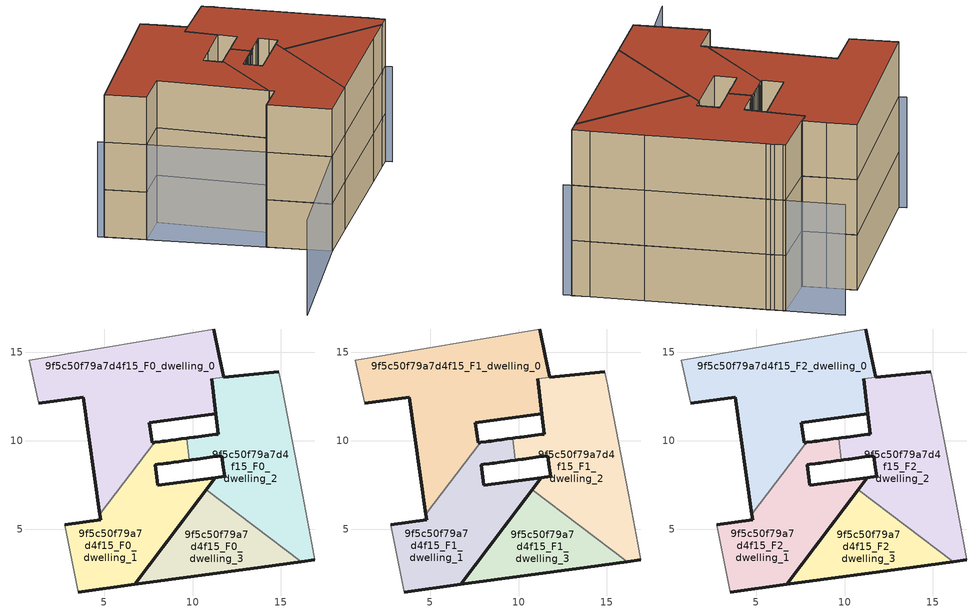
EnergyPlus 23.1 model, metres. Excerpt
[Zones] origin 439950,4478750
9f5c50f79a7d4f15_F0_dwelling_0
 floor ground (EU_floor_Construction): 7.83,9.89 7.72,9.88 7.57,11 8.8,11.17 11.32,11.53 11.09,13.51 11.76,13.58 11.51,14.78 11.2,16.31 0.78,14.55 1.31,12.11 3.82,12.45 4.76,5.83 z0
 wall outside (EU_wall_Construction): 4.76,5.83 3.82,12.45 1.31,12.11 / 11.2,16.31 11.51,14.78 11.76,13.58 / 11.09,13.51 11.32,11.53 8.8,11.17 7.57,11 7.72,9.88 7.83,9.89 z0:3
 wall adiabatic (EU_wall_Construction): 1.31,12.11 0.78,14.55 11.2,16.31 z0:3
 wall to 9f5c50f79a7d4f15_F0_dwelling_2 (EU_wall_Construction): 11.76,13.58 11.09,13.51 z0:3
 wall to 9f5c50f79a7d4f15_F0_dwelling_1 (EU_wall_Construction): 7.83,9.89 4.76,5.83 z0:3
9f5c50f79a7d4f15_F0_dwelling_1
 floor ground (EU_floor_Construction): 6.74,1.88 11.29,7.91 8.04,7.49 7.89,8.63 8.04,8.65 8.34,8.7 8.51,8.72 8.64,8.74 8.93,8.78 9.23,8.82 9.53,8.86 9.83,8.9 9.66,10.13 9.36,10.09 9.07,10.06 8.77,10.02 8.47,9.98 8.28,9.95 8.17,9.94 7.88,9.9 7.83,9.89 4.76,5.83 4.81,5.52 2.77,5.25 3.54,1.44 z0
 wall outside (EU_wall_Construction): 2.77,5.25 4.81,5.52 4.76,5.83 / 7.83,9.89 7.88,9.9 8.17,9.94 8.28,9.95 8.47,9.98 8.77,10.02 9.07,10.06 9.36,10.09 9.66,10.13 / 9.83,8.9 9.53,8.86 9.23,8.82 8.93,8.78 8.64,8.74 8.51,8.72 8.34,8.7 8.04,8.65 7.89,8.63 8.04,7.49 11.29,7.91 6.74,1.88 3.54,1.44 z0:3
 wall adiabatic (EU_wall_Construction): 3.54,1.44 2.77,5.25 z0:3
 wall to 9f5c50f79a7d4f15_F0_dwelling_2 (EU_wall_Construction): 9.66,10.13 9.83,8.9 z0:3
9f5c50f79a7d4f15_F0_dwelling_2
 floor ground (EU_floor_Construction): 16.91,3.26 16.74,4.19 16.22,6.9 15.08,12.93 15.04,13.13 14.99,13.36 14.91,13.76 14.87,13.91 11.76,13.58 11.09,13.51 11.32,11.53 11.32,11.52 11.45,10.37 11.3,10.35 10.12,10.2 10.08,10.19 9.82,10.16 9.66,10.13 9.83,8.9 9.96,8.92 10.2,8.95 10.26,8.96 11.15,9.08 11.45,9.12 11.65,9.15 11.74,8.5 11.81,7.98 11.29,7.91 10.77,7.21 16.15,3.15 z0
 wall outside (EU_wall_Construction): 9.66,10.13 9.82,10.16 10.08,10.19 10.12,10.2 11.3,10.35 11.45,10.37 11.32,11.52 11.32,11.53 11.09,13.51 / 11.76,13.58 14.87,13.91 / 16.91,3.26 16.15,3.15 / 10.77,7.21 11.29,7.91 11.81,7.98 11.74,8.5 11.65,9.15 11.45,9.12 11.15,9.08 10.26,8.96 10.2,8.95 9.96,8.92 9.83,8.9 z0:3
 wall adiabatic (EU_wall_Construction): 14.87,13.91 14.91,13.76 14.99,13.36 15.04,13.13 15.08,12.93 16.22,6.9 16.74,4.19 16.91,3.26 z0:3
 wall to 9f5c50f79a7d4f15_F0_dwelling_3 (EU_wall_Construction): 16.15,3.15 10.76,7.21 z0:3
9f5c50f79a7d4f15_F0_dwelling_3
 floor ground (EU_floor_Construction): 16.15,3.15 10.77,7.21 6.74,1.88 13.88,2.85 z0
 wall outside (EU_wall_Construction): 16.15,3.15 13.88,2.85 6.74,1.88 10.77,7.21 z0:3
9f5c50f79a7d4f15_F1_dwelling_0
 floor to 9f5c50f79a7d4f15_F0_dwelling_0 (EU_floor_Construction): 7.83,9.89 7.72,9.88 7.56,11 8.8,11.17 11.32,11.53 11.09,13.51 11.76,13.58 11.51,14.78 11.2,16.31 0.78,14.55 1.31,12.11 3.82,12.45 4.76,5.83 z3
 wall outside (EU_wall_Construction): 4.76,5.83 3.82,12.45 1.31,12.11 / 11.2,16.31 11.51,14.78 11.76,13.58 / 11.09,13.51 11.32,11.53 8.8,11.17 7.57,11 7.72,9.88 7.83,9.89 z3:6
 wall adiabatic (EU_wall_Construction): 1.31,12.11 0.78,14.55 11.2,16.31 z3:6
 wall to 9f5c50f79a7d4f15_F1_dwelling_2 (EU_wall_Construction): 11.76,13.58 11.09,13.51 z3:6
 wall to 9f5c50f79a7d4f15_F1_dwelling_1 (EU_wall_Construction): 7.83,9.89 4.76,5.83 z3:6
9f5c50f79a7d4f15_F1_dwelling_1
 floor to 9f5c50f79a7d4f15_F0_dwelling_1 (EU_floor_Construction): 6.74,1.88 11.29,7.91 8.04,7.49 7.89,8.63 8.04,8.65 8.34,8.7 8.51,8.72 8.64,8.74 8.93,8.78 9.23,8.82 9.53,8.86 9.83,8.9 9.66,10.13 9.36,10.09 9.07,10.06 8.77,10.02 8.47,9.98 8.28,9.95 8.17,9.94 7.88,9.9 7.83,9.89 4.76,5.83 4.81,5.52 2.77,5.25 3.54,1.44 z3
 wall outside (EU_wall_Construction): 2.77,5.25 4.81,5.52 4.76,5.83 / 7.83,9.89 7.88,9.9 8.17,9.94 8.28,9.95 8.47,9.98 8.77,10.02 9.07,10.06 9.36,10.09 9.66,10.13 / 9.83,8.9 9.53,8.86 9.23,8.82 8.93,8.78 8.64,8.74 8.51,8.72 8.34,8.7 8.04,8.65 7.89,8.63 8.04,7.49 11.29,7.91 6.74,1.88 3.54,1.44 z3:6
 wall adiabatic (EU_wall_Construction): 3.54,1.44 2.77,5.25 z3:6
 wall to 9f5c50f79a7d4f15_F1_dwelling_2 (EU_wall_Construction): 9.66,10.13 9.83,8.9 z3:6
9f5c50f79a7d4f15_F1_dwelling_2
 floor to 9f5c50f79a7d4f15_F0_dwelling_2 (EU_floor_Construction): 16.91,3.26 16.74,4.19 16.22,6.9 15.08,12.93 15.04,13.13 14.99,13.36 14.9,13.76 14.87,13.91 11.76,13.58 11.09,13.51 11.32,11.53 11.32,11.52 11.45,10.37 11.3,10.35 10.12,10.2 10.08,10.19 9.82,10.16 9.66,10.13 9.83,8.9 9.96,8.92 10.2,8.95 10.26,8.96 11.15,9.08 11.45,9.12 11.65,9.15 11.74,8.5 11.81,7.98 11.29,7.91 10.76,7.21 16.15,3.15 z3
 wall outside (EU_wall_Construction): 9.66,10.13 9.82,10.16 10.08,10.19 10.12,10.2 11.3,10.35 11.45,10.37 11.32,11.52 11.32,11.53 11.09,13.51 / 11.76,13.58 14.87,13.91 / 16.91,3.26 16.15,3.15 / 10.77,7.21 11.29,7.91 11.81,7.98 11.74,8.5 11.65,9.15 11.45,9.12 11.15,9.08 10.26,8.96 10.2,8.95 9.96,8.92 9.83,8.9 z3:6
 wall adiabatic (EU_wall_Construction): 14.87,13.91 14.91,13.76 14.99,13.36 15.04,13.13 15.08,12.93 16.22,6.9 16.74,4.19 16.91,3.26 z3:6
 wall to 9f5c50f79a7d4f15_F1_dwelling_3 (EU_wall_Construction): 16.15,3.15 10.76,7.21 z3:6
9f5c50f79a7d4f15_F1_dwelling_3
 floor to 9f5c50f79a7d4f15_F0_dwelling_3 (EU_floor_Construction): 16.15,3.15 10.76,7.21 6.74,1.88 13.88,2.85 z3
 wall outside (EU_wall_Construction): 16.15,3.15 13.88,2.85 6.74,1.88 10.77,7.21 z3:6
9f5c50f79a7d4f15_F2_dwelling_0
 floor to 9f5c50f79a7d4f15_F1_dwelling_0 (EU_floor_Construction): 7.83,9.89 7.72,9.88 7.56,11 8.8,11.17 11.32,11.53 11.09,13.51 11.76,13.58 11.51,14.78 11.2,16.31 0.78,14.55 1.31,12.11 3.82,12.45 4.76,5.83 z6
 wall outside (EU_wall_Construction): 4.76,5.83 3.82,12.45 1.31,12.11 / 11.2,16.31 11.51,14.78 11.76,13.58 / 11.09,13.51 11.32,11.53 8.8,11.17 7.57,11 7.72,9.88 7.83,9.89 z6:9
 wall adiabatic (EU_wall_Construction): 1.31,12.11 0.78,14.55 11.2,16.31 z6:9
 wall to 9f5c50f79a7d4f15_F2_dwelling_2 (EU_wall_Construction): 11.76,13.58 11.09,13.51 z6:9
 wall to 9f5c50f79a7d4f15_F2_dwelling_1 (EU_wall_Construction): 7.83,9.89 4.76,5.83 z6:9
 roof outside (EU_roof_Construction): 11.2,16.31 11.51,14.78 11.76,13.58 11.09,13.51 11.32,11.53 8.8,11.17 7.57,11 7.72,9.88 7.83,9.89 4.76,5.83 3.82,12.45 1.31,12.11 0.78,14.55 z9
9f5c50f79a7d4f15_F2_dwelling_1
 floor to 9f5c50f79a7d4f15_F1_dwelling_1 (EU_floor_Construction): 6.74,1.88 11.29,7.91 8.04,7.49 7.89,8.63 8.04,8.65 8.34,8.7 8.51,8.72 8.64,8.74 8.93,8.78 9.23,8.82 9.53,8.86 9.83,8.9 9.66,10.13 9.36,10.09 9.07,10.06 8.77,10.02 8.47,9.98 8.28,9.95 8.17,9.94 7.88,9.9 7.83,9.89 4.76,5.83 4.81,5.52 2.77,5.25 3.54,1.44 z6
 wall outside (EU_wall_Construction): 2.77,5.25 4.81,5.52 4.76,5.83 / 7.83,9.89 7.88,9.9 8.17,9.94 8.28,9.95 8.47,9.98 8.77,10.02 9.07,10.06 9.36,10.09 9.66,10.13 / 9.83,8.9 9.53,8.86 9.23,8.82 8.93,8.78 8.64,8.74 8.51,8.72 8.34,8.7 8.04,8.65 7.89,8.63 8.04,7.49 11.29,7.91 6.74,1.88 3.54,1.44 z6:9
 wall adiabatic (EU_wall_Construction): 3.54,1.44 2.77,5.25 z6:9
 wall to 9f5c50f79a7d4f15_F2_dwelling_2 (EU_wall_Construction): 9.66,10.13 9.83,8.9 z6:9
 roof outside (EU_roof_Construction): 9.66,10.13 9.83,8.9 9.53,8.86 9.23,8.82 8.93,8.78 8.64,8.74 8.51,8.72 8.34,8.7 8.04,8.65 7.89,8.63 8.04,7.49 11.29,7.91 6.74,1.88 3.54,1.44 2.77,5.25 4.81,5.52 4.76,5.83 7.83,9.89 7.88,9.9 8.17,9.94 8.28,9.95 8.47,9.98 8.77,10.02 9.07,10.06 9.36,10.09 z9
9f5c50f79a7d4f15_F2_dwelling_2
 floor to 9f5c50f79a7d4f15_F1_dwelling_2 (EU_floor_Construction): 16.91,3.26 16.74,4.19 16.22,6.9 15.08,12.93 15.04,13.13 14.99,13.36 14.9,13.76 14.87,13.91 11.76,13.58 11.09,13.51 11.32,11.53 11.32,11.52 11.45,10.37 11.3,10.35 10.12,10.2 10.08,10.19 9.82,10.16 9.66,10.13 9.83,8.9 9.96,8.92 10.2,8.95 10.26,8.96 11.15,9.08 11.45,9.12 11.65,9.15 11.74,8.5 11.81,7.98 11.29,7.91 10.76,7.21 16.15,3.15 z6
 wall outside (EU_wall_Construction): 9.66,10.13 9.82,10.16 10.08,10.19 10.12,10.2 11.3,10.35 11.45,10.37 11.32,11.52 11.32,11.53 11.09,13.51 / 11.76,13.58 14.87,13.91 / 16.91,3.26 16.15,3.15 / 10.77,7.21 11.29,7.91 11.81,7.98 11.74,8.5 11.65,9.15 11.45,9.12 11.15,9.08 10.26,8.96 10.2,8.95 9.96,8.92 9.83,8.9 z6:9
 wall adiabatic (EU_wall_Construction): 14.87,13.91 14.91,13.76 14.99,13.36 15.04,13.13 15.08,12.93 16.22,6.9 16.74,4.19 16.91,3.26 z6:9
 wall to 9f5c50f79a7d4f15_F2_dwelling_3 (EU_wall_Construction): 16.15,3.15 10.76,7.21 z6:9
 roof outside (EU_roof_Construction): 14.99,13.36 15.04,13.13 15.08,12.93 16.22,6.9 16.74,4.19 16.91,3.26 16.15,3.15 10.77,7.21 11.29,7.91 11.81,7.98 11.74,8.5 11.65,9.15 11.45,9.12 11.15,9.08 10.26,8.96 10.2,8.95 9.96,8.92 9.83,8.9 9.66,10.13 9.82,10.16 10.08,10.19 10.12,10.2 11.3,10.35 11.45,10.37 11.32,11.52 11.32,11.53 11.09,13.51 11.76,13.58 14.87,13.91 14.91,13.76 z9
9f5c50f79a7d4f15_F2_dwelling_3
 floor to 9f5c50f79a7d4f15_F1_dwelling_3 (EU_floor_Construction): 16.15,3.15 10.76,7.21 6.74,1.88 13.88,2.85 z6
 wall outside (EU_wall_Construction): 16.15,3.15 13.88,2.85 6.74,1.88 10.77,7.21 z6:9
 roof outside (EU_roof_Construction): 16.15,3.15 13.88,2.85 6.74,1.88 10.77,7.21 z9
shading: 16.98,2.84 14.31,16.86 / 0.7,14.94 3.58,1.45 / 3.58,1.45 -5.61,-0.51 z0:6
[Building]
EU S2 Campaign: North Axis=0; Terrain=City; Solar Distribution=FullExterior
[Site:Location]
Madrid: Latitude=40.5; Longitude=-3.5; Time Zone=1; Elevation=609
[SizingPeriod:WeatherFileDays]
AnnualSizingPeriod: Begin Month=1; Begin Day of Month=1; End Month=12; End Day of Month=31; Day of Week for Start Day=Monday; Use Weather File Daylight Saving Period=No; Use Weather File Rain and Snow Indicators=No
[MATERIAL]
EU_InternalMass_Material: Roughness=MediumRough; Thickness=0.1; Conductivity=1; Density=1800; Specific Heat=900; Thermal Absorptance=0.9; Solar Absorptance=0.7; Visible Absorptance=0.7
[MATERIAL:NOMASS] Roughness=MediumRough; Thermal Absorptance=0.9; Solar Absorptance=0.7; Visible Absorptance=0.7
Name | Thermal Resistance
EU_wall_NoMass | 0.419739
EU_roof_NoMass | 0.352165
EU_floor_NoMass | 0.608284
[CONSTRUCTION]
EU_wall_Construction: EU_wall_NoMass
EU_roof_Construction: EU_roof_NoMass
EU_floor_Construction: EU_floor_NoMass
EU_InternalMass_Construction: EU_InternalMass_Material
[ZONE] Type=1; Multiplier=1; Ceiling Height=autocalculate; Floor Area=autocalculate; Part of Total Floor Area=Yes
Name | Volume
9f5c50f79a7d4f15_F0_dwelling_0 | 158.372
9f5c50f79a7d4f15_F1_dwelling_0; 9f5c50f79a7d4f15_F2_dwelling_0 | 158.371
9f5c50f79a7d4f15_F0_dwelling_1; 9f5c50f79a7d4f15_F1_dwelling_1; 9f5c50f79a7d4f15_F2_dwelling_1 | 101.48
9f5c50f79a7d4f15_F0_dwelling_2 | 125.558
9f5c50f79a7d4f15_F1_dwelling_2; 9f5c50f79a7d4f15_F2_dwelling_2 | 125.557
9f5c50f79a7d4f15_F0_dwelling_3 | 67.6036
9f5c50f79a7d4f15_F1_dwelling_3; 9f5c50f79a7d4f15_F2_dwelling_3 | 67.6033
[INTERNALMASS] Construction=EU_InternalMass_Construction
Name | Zone or ZoneList | Surface Area
9f5c50f79a7d4f15_F0_dwelling_0_EU_InternalMass | 9f5c50f79a7d4f15_F0_dwelling_0 | 52.7906
9f5c50f79a7d4f15_F0_dwelling_1_EU_InternalMass | 9f5c50f79a7d4f15_F0_dwelling_1 | 33.827
9f5c50f79a7d4f15_F0_dwelling_2_EU_InternalMass | 9f5c50f79a7d4f15_F0_dwelling_2 | 41.852
9f5c50f79a7d4f15_F0_dwelling_3_EU_InternalMass | 9f5c50f79a7d4f15_F0_dwelling_3 | 22.5345
9f5c50f79a7d4f15_F1_dwelling_0_EU_InternalMass | 9f5c50f79a7d4f15_F1_dwelling_0 | 52.7906
9f5c50f79a7d4f15_F1_dwelling_1_EU_InternalMass | 9f5c50f79a7d4f15_F1_dwelling_1 | 33.827
9f5c50f79a7d4f15_F1_dwelling_2_EU_InternalMass | 9f5c50f79a7d4f15_F1_dwelling_2 | 41.852
9f5c50f79a7d4f15_F1_dwelling_3_EU_InternalMass | 9f5c50f79a7d4f15_F1_dwelling_3 | 22.5345
9f5c50f79a7d4f15_F2_dwelling_0_EU_InternalMass | 9f5c50f79a7d4f15_F2_dwelling_0 | 52.7906
9f5c50f79a7d4f15_F2_dwelling_1_EU_InternalMass | 9f5c50f79a7d4f15_F2_dwelling_1 | 33.827
9f5c50f79a7d4f15_F2_dwelling_2_EU_InternalMass | 9f5c50f79a7d4f15_F2_dwelling_2 | 41.852
9f5c50f79a7d4f15_F2_dwelling_3_EU_InternalMass | 9f5c50f79a7d4f15_F2_dwelling_3 | 22.5345
[OTHEREQUIPMENT] Fuel Type=Electricity; Design Level Calculation Method=Watts/Area; Power per Zone Floor Area=1; Fraction Latent=0; Fraction Radiant=0; Fraction Lost=0; Carbon Dioxide Generation Rate=0; EndUse Subcategory=EU_Step8_InternalGains
Name | Zone or ZoneList or Space or SpaceList | Schedule
EU_Step8_InternalGain_9f5c50f79a7d4f15_F0_dwelling_0_f000 | 9f5c50f79a7d4f15_F0_dwelling_0 | EU_Step8_GainSchedule_9f5c50f79a7d4f15_F0_dwelling_0_f000
EU_Step8_InternalGain_9f5c50f79a7d4f15_F0_dwelling_1_f000 | 9f5c50f79a7d4f15_F0_dwelling_1 | EU_Step8_GainSchedule_9f5c50f79a7d4f15_F0_dwelling_1_f000
EU_Step8_InternalGain_9f5c50f79a7d4f15_F0_dwelling_2_f000 | 9f5c50f79a7d4f15_F0_dwelling_2 | EU_Step8_GainSchedule_9f5c50f79a7d4f15_F0_dwelling_2_f000
EU_Step8_InternalGain_9f5c50f79a7d4f15_F0_dwelling_3_f000 | 9f5c50f79a7d4f15_F0_dwelling_3 | EU_Step8_GainSchedule_9f5c50f79a7d4f15_F0_dwelling_3_f000
EU_Step8_InternalGain_9f5c50f79a7d4f15_F1_dwelling_0_f000 | 9f5c50f79a7d4f15_F1_dwelling_0 | EU_Step8_GainSchedule_9f5c50f79a7d4f15_F1_dwelling_0_f000
EU_Step8_InternalGain_9f5c50f79a7d4f15_F1_dwelling_1_f000 | 9f5c50f79a7d4f15_F1_dwelling_1 | EU_Step8_GainSchedule_9f5c50f79a7d4f15_F1_dwelling_1_f000
EU_Step8_InternalGain_9f5c50f79a7d4f15_F1_dwelling_2_f000 | 9f5c50f79a7d4f15_F1_dwelling_2 | EU_Step8_GainSchedule_9f5c50f79a7d4f15_F1_dwelling_2_f000
EU_Step8_InternalGain_9f5c50f79a7d4f15_F1_dwelling_3_f000 | 9f5c50f79a7d4f15_F1_dwelling_3 | EU_Step8_GainSchedule_9f5c50f79a7d4f15_F1_dwelling_3_f000
EU_Step8_InternalGain_9f5c50f79a7d4f15_F2_dwelling_0_f000 | 9f5c50f79a7d4f15_F2_dwelling_0 | EU_Step8_GainSchedule_9f5c50f79a7d4f15_F2_dwelling_0_f000
EU_Step8_InternalGain_9f5c50f79a7d4f15_F2_dwelling_1_f000 | 9f5c50f79a7d4f15_F2_dwelling_1 | EU_Step8_GainSchedule_9f5c50f79a7d4f15_F2_dwelling_1_f000
EU_Step8_InternalGain_9f5c50f79a7d4f15_F2_dwelling_2_f000 | 9f5c50f79a7d4f15_F2_dwelling_2 | EU_Step8_GainSchedule_9f5c50f79a7d4f15_F2_dwelling_2_f000
EU_Step8_InternalGain_9f5c50f79a7d4f15_F2_dwelling_3_f000 | 9f5c50f79a7d4f15_F2_dwelling_3 | EU_Step8_GainSchedule_9f5c50f79a7d4f15_F2_dwelling_3_f000
[ZONEVENTILATION:DESIGNFLOWRATE] Schedule=EU_AlwaysOn; Design Flow Rate Calculation Method=AirChanges/Hour; Air Changes per Hour=0.703302; Ventilation Type=Natural; Fan Pressure Rise=0; Fan Total Efficiency=1; Constant Term Coefficient=1; Temperature Term Coefficient=0; Velocity Term Coefficient=0; Velocity Squared Term Coefficient=0; Minimum Indoor Temperature=-100; Maximum Indoor Temperature=100; Delta Temperature=-100; Minimum Outdoor Temperature=-100; Maximum Outdoor Temperature=100; Maximum Wind Speed=40
Name | Zone or ZoneList or Space or SpaceList
EU_ConstantAir_9f5c50f79a7d4f15_F0_dwelling_0 | 9f5c50f79a7d4f15_F0_dwelling_0
EU_ConstantAir_9f5c50f79a7d4f15_F0_dwelling_1 | 9f5c50f79a7d4f15_F0_dwelling_1
EU_ConstantAir_9f5c50f79a7d4f15_F0_dwelling_2 | 9f5c50f79a7d4f15_F0_dwelling_2
EU_ConstantAir_9f5c50f79a7d4f15_F0_dwelling_3 | 9f5c50f79a7d4f15_F0_dwelling_3
EU_ConstantAir_9f5c50f79a7d4f15_F1_dwelling_0 | 9f5c50f79a7d4f15_F1_dwelling_0
EU_ConstantAir_9f5c50f79a7d4f15_F1_dwelling_1 | 9f5c50f79a7d4f15_F1_dwelling_1
EU_ConstantAir_9f5c50f79a7d4f15_F1_dwelling_2 | 9f5c50f79a7d4f15_F1_dwelling_2
EU_ConstantAir_9f5c50f79a7d4f15_F1_dwelling_3 | 9f5c50f79a7d4f15_F1_dwelling_3
EU_ConstantAir_9f5c50f79a7d4f15_F2_dwelling_0 | 9f5c50f79a7d4f15_F2_dwelling_0
EU_ConstantAir_9f5c50f79a7d4f15_F2_dwelling_1 | 9f5c50f79a7d4f15_F2_dwelling_1
EU_ConstantAir_9f5c50f79a7d4f15_F2_dwelling_2 | 9f5c50f79a7d4f15_F2_dwelling_2
EU_ConstantAir_9f5c50f79a7d4f15_F2_dwelling_3 | 9f5c50f79a7d4f15_F2_dwelling_3
[HVACTEMPLATE:THERMOSTAT] Constant Heating Setpoint=20; Constant Cooling Setpoint=50
EU_HeatOnly_9f5c50f79a7d4f15_F0_dwelling_0; EU_HeatOnly_9f5c50f79a7d4f15_F0_dwelling_1; EU_HeatOnly_9f5c50f79a7d4f15_F0_dwelling_2; EU_HeatOnly_9f5c50f79a7d4f15_F0_dwelling_3; EU_HeatOnly_9f5c50f79a7d4f15_F1_dwelling_0; EU_HeatOnly_9f5c50f79a7d4f15_F1_dwelling_1; EU_HeatOnly_9f5c50f79a7d4f15_F1_dwelling_2; EU_HeatOnly_9f5c50f79a7d4f15_F1_dwelling_3; EU_HeatOnly_9f5c50f79a7d4f15_F2_dwelling_0; EU_HeatOnly_9f5c50f79a7d4f15_F2_dwelling_1; EU_HeatOnly_9f5c50f79a7d4f15_F2_dwelling_2; EU_HeatOnly_9f5c50f79a7d4f15_F2_dwelling_3
[HVACTEMPLATE:ZONE:IDEALLOADSAIRSYSTEM] System Availability Schedule=EU_AlwaysOn; Maximum Heating Supply Air Temperature=50; Minimum Cooling Supply Air Temperature=13; Maximum Heating Supply Air Humidity Ratio=0.0156; Minimum Cooling Supply Air Humidity Ratio=0.0077; Heating Limit=NoLimit; Cooling Limit=NoLimit; Heating Availability Schedule=EU_AlwaysOn; Cooling Availability Schedule=EU_CoolingOff; Dehumidification Control Type=ConstantSensibleHeatRatio; Cooling Sensible Heat Ratio=0.7; Dehumidification Setpoint=60; Humidification Control Type=None; Humidification Setpoint=30; Outdoor Air Method=None; Outdoor Air Flow Rate per Person=0.00944; Outdoor Air Flow Rate per Zone Floor Area=0; Outdoor Air Flow Rate per Zone=0; Demand Controlled Ventilation Type=None; Outdoor Air Economizer Type=NoEconomizer; Heat Recovery Type=None; Sensible Heat Recovery Effectiveness=0.7; Latent Heat Recovery Effectiveness=0.65
Name | Template Thermostat
9f5c50f79a7d4f15_F0_dwelling_0 | EU_HeatOnly_9f5c50f79a7d4f15_F0_dwelling_0
9f5c50f79a7d4f15_F0_dwelling_1 | EU_HeatOnly_9f5c50f79a7d4f15_F0_dwelling_1
9f5c50f79a7d4f15_F0_dwelling_2 | EU_HeatOnly_9f5c50f79a7d4f15_F0_dwelling_2
9f5c50f79a7d4f15_F0_dwelling_3 | EU_HeatOnly_9f5c50f79a7d4f15_F0_dwelling_3
9f5c50f79a7d4f15_F1_dwelling_0 | EU_HeatOnly_9f5c50f79a7d4f15_F1_dwelling_0
9f5c50f79a7d4f15_F1_dwelling_1 | EU_HeatOnly_9f5c50f79a7d4f15_F1_dwelling_1
9f5c50f79a7d4f15_F1_dwelling_2 | EU_HeatOnly_9f5c50f79a7d4f15_F1_dwelling_2
9f5c50f79a7d4f15_F1_dwelling_3 | EU_HeatOnly_9f5c50f79a7d4f15_F1_dwelling_3
9f5c50f79a7d4f15_F2_dwelling_0 | EU_HeatOnly_9f5c50f79a7d4f15_F2_dwelling_0
9f5c50f79a7d4f15_F2_dwelling_1 | EU_HeatOnly_9f5c50f79a7d4f15_F2_dwelling_1
9f5c50f79a7d4f15_F2_dwelling_2 | EU_HeatOnly_9f5c50f79a7d4f15_F2_dwelling_2
9f5c50f79a7d4f15_F2_dwelling_3 | EU_HeatOnly_9f5c50f79a7d4f15_F2_dwelling_3
[SIZING:ZONE] Zone Cooling Design Supply Air Temperature Input Method=SupplyAirTemperature; Zone Cooling Design Supply Air Temperature=13; Zone Heating Design Supply Air Temperature Input Method=SupplyAirTemperature; Zone Heating Design Supply Air Temperature=50; Zone Cooling Design Supply Air Humidity Ratio=0.008; Zone Heating Design Supply Air Humidity Ratio=0.008; Cooling Design Air Flow Method=DesignDay; Cooling Design Air Flow Rate=0; Cooling Minimum Air Flow per Zone Floor Area=0.000762; Cooling Minimum Air Flow=0; Cooling Minimum Air Flow Fraction=0.2; Heating Design Air Flow Method=DesignDay; Heating Design Air Flow Rate=0; Heating Maximum Air Flow per Zone Floor Area=0.002032; Heating Maximum Air Flow=0.141576; Heating Maximum Air Flow Fraction=0.3; Account for Dedicated Outdoor Air System=No; Dedicated Outdoor Air System Control Strategy=NeutralSupplyAir; Dedicated Outdoor Air Low Setpoint Temperature for Design=autosize; Dedicated Outdoor Air High Setpoint Temperature for Design=autosize; Zone Load Sizing Method=Sensible Load Only No Latent Load; Zone Latent Cooling Design Supply Air Humidity Ratio Input Method=HumidityRatioDifference; Zone Cooling Design Supply Air Humidity Ratio Difference=0.005; Zone Latent Heating Design Supply Air Humidity Ratio Input Method=HumidityRatioDifference; Zone Humidification Design Supply Air Humidity Ratio Difference=0.005
9f5c50f79a7d4f15_F0_dwelling_0; 9f5c50f79a7d4f15_F0_dwelling_1; 9f5c50f79a7d4f15_F0_dwelling_2; 9f5c50f79a7d4f15_F0_dwelling_3; 9f5c50f79a7d4f15_F1_dwelling_0; 9f5c50f79a7d4f15_F1_dwelling_1; 9f5c50f79a7d4f15_F1_dwelling_2; 9f5c50f79a7d4f15_F1_dwelling_3; 9f5c50f79a7d4f15_F2_dwelling_0; 9f5c50f79a7d4f15_F2_dwelling_1; 9f5c50f79a7d4f15_F2_dwelling_2; 9f5c50f79a7d4f15_F2_dwelling_3
[SCHEDULE:CONSTANT]
Name | Hourly Value
EU_AlwaysOn | 1
EU_CoolingOff | 0
[SCHEDULE:FILE] Column Number=1; Rows to Skip at Top=0; Number of Hours of Data=8760; Column Separator=Comma; Interpolate to Timestep=No; Minutes per Item=60; Adjust Schedule for Daylight Savings=Yes
Name | File
EU_Step8_GainSchedule_9f5c50f79a7d4f15_F0_dwelling_0_f000 | ../../schedules/9f5c50f79a7d4f15/9f5c50f79a7d4f15_F0_dwelling_0_f000_gain.csv
EU_Step8_GainSchedule_9f5c50f79a7d4f15_F0_dwelling_1_f000 | ../../schedules/9f5c50f79a7d4f15/9f5c50f79a7d4f15_F0_dwelling_1_f000_gain.csv
EU_Step8_GainSchedule_9f5c50f79a7d4f15_F0_dwelling_2_f000 | ../../schedules/9f5c50f79a7d4f15/9f5c50f79a7d4f15_F0_dwelling_2_f000_gain.csv
EU_Step8_GainSchedule_9f5c50f79a7d4f15_F0_dwelling_3_f000 | ../../schedules/9f5c50f79a7d4f15/9f5c50f79a7d4f15_F0_dwelling_3_f000_gain.csv
EU_Step8_GainSchedule_9f5c50f79a7d4f15_F1_dwelling_0_f000 | ../../schedules/9f5c50f79a7d4f15/9f5c50f79a7d4f15_F1_dwelling_0_f000_gain.csv
EU_Step8_GainSchedule_9f5c50f79a7d4f15_F1_dwelling_1_f000 | ../../schedules/9f5c50f79a7d4f15/9f5c50f79a7d4f15_F1_dwelling_1_f000_gain.csv
EU_Step8_GainSchedule_9f5c50f79a7d4f15_F1_dwelling_2_f000 | ../../schedules/9f5c50f79a7d4f15/9f5c50f79a7d4f15_F1_dwelling_2_f000_gain.csv
EU_Step8_GainSchedule_9f5c50f79a7d4f15_F1_dwelling_3_f000 | ../../schedules/9f5c50f79a7d4f15/9f5c50f79a7d4f15_F1_dwelling_3_f000_gain.csv
EU_Step8_GainSchedule_9f5c50f79a7d4f15_F2_dwelling_0_f000 | ../../schedules/9f5c50f79a7d4f15/9f5c50f79a7d4f15_F2_dwelling_0_f000_gain.csv
EU_Step8_GainSchedule_9f5c50f79a7d4f15_F2_dwelling_1_f000 | ../../schedules/9f5c50f79a7d4f15/9f5c50f79a7d4f15_F2_dwelling_1_f000_gain.csv
EU_Step8_GainSchedule_9f5c50f79a7d4f15_F2_dwelling_2_f000 | ../../schedules/9f5c50f79a7d4f15/9f5c50f79a7d4f15_F2_dwelling_2_f000_gain.csv
EU_Step8_GainSchedule_9f5c50f79a7d4f15_F2_dwelling_3_f000 | ../../schedules/9f5c50f79a7d4f15/9f5c50f79a7d4f15_F2_dwelling_3_f000_gain.csv
